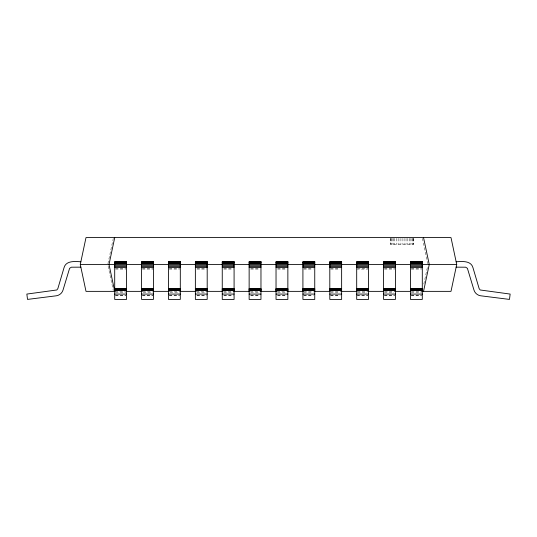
<?xml version="1.0" encoding="UTF-8"?>
<svg xmlns="http://www.w3.org/2000/svg" width="537" height="537" viewBox="0 0 537 537"><rect width="100%" height="100%" fill="white"/><g stroke="black" fill="none" stroke-linecap="round" stroke-linejoin="round"><path stroke-width="0.4" stroke-dasharray="2.69 2.01" d="M107.917 263.66L113.287 238.401M423.827 284.033L427.64 266.104M115.489 268.688L125.745 268.688M142.379 268.688L152.629 268.688M169.262 268.688L179.519 268.688M196.945 268.688L206.409 268.688M223.828 268.688L233.293 268.688M250.719 268.688L259.391 268.688M277.609 268.688L286.281 268.688M303.707 268.688L313.172 268.688M330.591 268.688L340.055 268.688M357.481 268.688L367.738 268.688M384.371 268.688L394.621 268.688M411.255 268.688L421.511 268.688M115.489 269.091L125.745 269.091M142.379 269.091L153.421 269.091M169.262 269.091L179.519 269.091M196.945 269.091L206.409 269.091M223.828 269.091L233.293 269.091M250.719 269.091L259.391 269.091M277.609 269.091L286.281 269.091M303.707 269.091L313.172 269.091M330.591 269.091L340.055 269.091M356.696 269.091L367.738 269.091M384.371 269.091L394.621 269.091M411.255 269.091L421.511 269.091M115.133 291.363L125.611 291.363M142.755 291.363L152.387 291.363M169.531 291.363L179.573 291.363M196.314 291.363L206.356 291.363M223.526 291.363L233.132 291.363M250.302 291.363L259.915 291.363M277.085 291.363L286.698 291.363M303.868 291.363L313.474 291.363M330.644 291.363L340.686 291.363M357.427 291.363L367.469 291.363M384.613 291.363L394.245 291.363M411.389 291.363L421.867 291.363M115.489 292.464L125.745 292.464M143.164 292.464L152.629 292.464M170.054 292.464L179.519 292.464M196.945 292.464L206.409 292.464M223.828 292.464L233.293 292.464M250.719 292.464L259.391 292.464M277.609 292.464L286.281 292.464M303.707 292.464L313.172 292.464M330.591 292.464L340.055 292.464M357.481 292.464L366.946 292.464M384.371 292.464L393.836 292.464M411.255 292.464L421.511 292.464M115.489 295.518L125.745 295.518M142.379 295.518L152.629 295.518M169.262 295.518L179.519 295.518M196.945 295.518L206.409 295.518M223.828 295.518L233.293 295.518M250.719 295.518L259.391 295.518M277.609 295.518L286.281 295.518M303.707 295.518L313.172 295.518M330.591 295.518L340.055 295.518M357.481 295.518L367.738 295.518M384.371 295.518L394.621 295.518M411.255 295.518L421.511 295.518M115.489 295.793L125.745 295.793M142.379 295.793L153.421 295.793M169.262 295.793L179.519 295.793M196.945 295.793L206.409 295.793M223.828 295.793L233.293 295.793M250.719 295.793L259.391 295.793M277.609 295.793L286.281 295.793M303.707 295.793L313.172 295.793M330.591 295.793L340.055 295.793M356.696 295.793L367.738 295.793M384.371 295.793L394.621 295.793M411.255 295.793L421.511 295.793M422.444 238.401L427.814 263.66M108.091 266.104L113.287 290.551M413.611 238.347L413.611 244.416L390.553 244.416L390.553 238.347M413.43 238.347L413.43 244.416M412.913 238.347L412.913 244.416M412.06 238.347L412.06 244.416M410.912 238.347L410.912 244.416M409.489 238.347L409.489 244.416M407.845 238.347L407.845 244.416M406.026 238.347L406.026 244.416M404.079 238.347L404.079 244.416M402.079 238.347L402.079 244.416M400.078 238.347L400.078 244.416M398.139 238.347L398.139 244.416M396.319 238.347L396.319 244.416M394.668 238.347L394.668 244.416M393.252 238.347L393.252 244.416M392.097 238.347L392.097 244.416M391.245 238.347L391.245 244.416M390.728 238.347L390.728 244.416"/><path stroke-width="0.81" d="M115.133 291.363L86.001 291.363L80.281 264.479L86.001 237.589L450.999 237.589L456.719 264.479L450.999 291.363L421.867 291.363M114.73 237.589L109.018 264.479L114.73 291.363M423.539 291.363L429.251 264.479L423.539 237.589M80.852 261.788C75.234 261.412 66.091 260.398 64.071 267.567L57.868 288.55L56.855 289.973L26.85 294.075L27.521 299.411L56.298 295.793C59.412 295.404 62.144 293.081 63.024 290.074L69.595 268.319L71.374 267.198L80.852 267.164M456.148 261.788C461.766 261.412 470.909 260.398 472.929 267.567L479.132 288.55L480.145 289.973L510.15 294.075L509.479 299.411L480.702 295.793C477.588 295.404 474.856 293.081 473.976 290.074L467.405 268.319L465.626 267.198L456.148 267.164M114.703 261.895L126.531 261.895M141.587 261.895L153.421 261.895M168.477 261.895L180.304 261.895M195.367 261.895L207.195 261.895M222.251 261.895L234.085 261.895M249.141 261.895L260.969 261.895M276.031 261.895L287.859 261.895M302.915 261.895L314.749 261.895M329.805 261.895L341.633 261.895M356.696 261.895L368.523 261.895M383.579 261.895L395.413 261.895M410.469 261.895L422.297 261.895M114.703 262.197L126.531 262.197M141.587 262.197L153.421 262.197M168.477 262.197L180.304 262.197M195.367 262.197L207.195 262.197M222.251 262.197L234.085 262.197M249.141 262.197L260.969 262.197M276.031 262.197L287.859 262.197M302.915 262.197L314.749 262.197M329.805 262.197L341.633 262.197M356.696 262.197L368.523 262.197M383.579 262.197L395.413 262.197M410.469 262.197L422.297 262.197M114.703 262.707L126.531 262.707M141.587 262.707L153.421 262.707M168.477 262.707L180.304 262.707M195.367 262.707L207.195 262.707M222.251 262.707L234.085 262.707M249.141 262.707L260.969 262.707M276.031 262.707L287.859 262.707M302.915 262.707L314.749 262.707M329.805 262.707L341.633 262.707M356.696 262.707L368.523 262.707M383.579 262.707L395.413 262.707M410.469 262.707L422.297 262.707M114.703 263.392L126.531 263.392M141.587 263.392L153.421 263.392M168.477 263.392L180.304 263.392M195.367 263.392L207.195 263.392M222.251 263.392L234.085 263.392M249.141 263.392L260.969 263.392M276.031 263.392L287.859 263.392M302.915 263.392L314.749 263.392M329.805 263.392L341.633 263.392M356.696 263.392L368.523 263.392M383.579 263.392L395.413 263.392M410.469 263.392L422.297 263.392M114.703 264.244L126.531 264.244M141.587 264.244L153.421 264.244M168.477 264.244L180.304 264.244M195.367 264.244L207.195 264.244M222.251 264.244L234.085 264.244M249.141 264.244L260.969 264.244M276.031 264.244L287.859 264.244M302.915 264.244L314.749 264.244M329.805 264.244L341.633 264.244M356.696 264.244L368.523 264.244M383.579 264.244L395.413 264.244M410.469 264.244L422.297 264.244M80.281 264.479L114.703 264.479M126.531 264.479L141.587 264.479M153.421 264.479L168.477 264.479M180.304 264.479L195.367 264.479M207.195 264.479L222.251 264.479M234.085 264.479L249.141 264.479M260.969 264.479L276.031 264.479M287.859 264.479L302.915 264.479M314.749 264.479L329.805 264.479M341.633 264.479L356.696 264.479M368.523 264.479L383.579 264.479M395.413 264.479L410.469 264.479M422.297 264.479L456.719 264.479M114.703 265.244L126.531 265.244M141.587 265.244L153.421 265.244M168.477 265.244L180.304 265.244M195.367 265.244L207.195 265.244M222.251 265.244L234.085 265.244M249.141 265.244L260.969 265.244M276.031 265.244L287.859 265.244M302.915 265.244L314.749 265.244M329.805 265.244L341.633 265.244M356.696 265.244L368.523 265.244M383.579 265.244L395.413 265.244M410.469 265.244L422.297 265.244M114.703 266.365L126.531 266.365M141.587 266.365L153.421 266.365M168.477 266.365L180.304 266.365M195.367 266.365L207.195 266.365M222.251 266.365L234.085 266.365M249.141 266.365L260.969 266.365M276.031 266.365L287.859 266.365M302.915 266.365L314.749 266.365M329.805 266.365L341.633 266.365M356.696 266.365L368.523 266.365M383.579 266.365L395.413 266.365M410.469 266.365L422.297 266.365M114.703 267.567L126.531 267.567M141.587 267.567L153.421 267.567M168.477 267.567L180.304 267.567M195.367 267.567L207.195 267.567M222.251 267.567L234.085 267.567M249.141 267.567L260.969 267.567M276.031 267.567L287.859 267.567M302.915 267.567L314.749 267.567M329.805 267.567L341.633 267.567M356.696 267.567L368.523 267.567M383.579 267.567L395.413 267.567M410.469 267.567L422.297 267.567M114.703 288.55L126.531 288.55M141.587 288.55L153.421 288.55M168.477 288.55L180.304 288.55M195.367 288.55L207.195 288.55M222.251 288.55L234.085 288.55M249.141 288.55L260.969 288.55M276.031 288.55L287.859 288.55M302.915 288.55L314.749 288.55M329.805 288.55L341.633 288.55M356.696 288.55L368.523 288.55M383.579 288.55L395.413 288.55M410.469 288.55L422.297 288.55M114.703 288.96L126.531 288.96M141.587 288.96L153.421 288.96M168.477 288.96L180.304 288.96M195.367 288.96L207.195 288.96M222.251 288.96L234.085 288.96M249.141 288.96L260.969 288.96M276.031 288.96L287.859 288.96M302.915 288.96L314.749 288.96M329.805 288.96L341.633 288.96M356.696 288.96L368.523 288.96M383.579 288.96L395.413 288.96M410.469 288.96L422.297 288.96M114.703 289.342L126.531 289.342M141.587 289.342L153.421 289.342M168.477 289.342L180.304 289.342M195.367 289.342L207.195 289.342M222.251 289.342L234.085 289.342M249.141 289.342L260.969 289.342M276.031 289.342L287.859 289.342M302.915 289.342L314.749 289.342M329.805 289.342L341.633 289.342M356.696 289.342L368.523 289.342M383.579 289.342L395.413 289.342M410.469 289.342L422.297 289.342M114.703 289.685L126.531 289.685M141.587 289.685L153.421 289.685M168.477 289.685L180.304 289.685M195.367 289.685L207.195 289.685M222.251 289.685L234.085 289.685M249.141 289.685L260.969 289.685M276.031 289.685L287.859 289.685M302.915 289.685L314.749 289.685M329.805 289.685L341.633 289.685M356.696 289.685L368.523 289.685M383.579 289.685L395.413 289.685M410.469 289.685L422.297 289.685M114.703 289.973L126.531 289.973M141.587 289.973L153.421 289.973M168.477 289.973L180.304 289.973M195.367 289.973L207.195 289.973M222.251 289.973L234.085 289.973M249.141 289.973L260.969 289.973M276.031 289.973L287.859 289.973M302.915 289.973L314.749 289.973M329.805 289.973L341.633 289.973M356.696 289.973L368.523 289.973M383.579 289.973L395.413 289.973M410.469 289.973L422.297 289.973M114.703 290.202L126.531 290.202M141.587 290.202L153.421 290.202M168.477 290.202L180.304 290.202M195.367 290.202L207.195 290.202M222.251 290.202L234.085 290.202M249.141 290.202L260.969 290.202M276.031 290.202L287.859 290.202M302.915 290.202L314.749 290.202M329.805 290.202L341.633 290.202M356.696 290.202L368.523 290.202M383.579 290.202L395.413 290.202M410.469 290.202L422.297 290.202M114.703 290.363L126.531 290.457M141.587 290.457L153.421 290.363M168.477 290.363L180.304 290.457M195.367 290.363L207.195 290.457M222.251 290.363L234.085 290.457M249.141 290.363L260.969 290.457M276.031 290.363L287.859 290.457M302.915 290.457L314.749 290.363M329.805 290.457L341.633 290.363M356.696 290.457L368.523 290.363M383.579 290.363L395.413 290.457M410.469 290.363L422.297 290.457M126.45 291.363L142.345 291.363M153.226 291.363L169.128 291.363M180.009 291.363L195.911 291.363M206.785 291.363L222.687 291.363M233.568 291.363L249.47 291.363M260.344 291.363L276.656 291.363M287.53 291.363L303.432 291.363M314.313 291.363L330.215 291.363M341.096 291.363L356.991 291.363M367.872 291.363L383.774 291.363M394.655 291.363L410.55 291.363M114.703 294.075L126.531 294.075M141.587 294.075L153.421 294.075M168.477 294.075L180.304 294.075M195.367 294.075L207.195 294.075M222.251 294.075L234.085 294.075M249.141 294.075L260.969 294.075M276.031 294.075L287.859 294.075M302.915 294.075L314.749 294.075M329.805 294.075L341.633 294.075M356.696 294.075L368.523 294.075M383.579 294.075L395.413 294.075M410.469 294.075L422.297 294.075M126.531 261.788L114.703 261.788L114.703 299.411L126.531 299.411L126.531 261.788M153.421 261.788L141.587 261.788L141.587 299.411L153.421 299.411L153.421 261.788M180.304 261.788L168.477 261.788L168.477 299.411L180.304 299.411L180.304 261.788M207.195 261.788L195.367 261.788L195.367 299.411L207.195 299.411L207.195 261.788M234.085 261.788L222.251 261.788L222.251 299.411L234.085 299.411L234.085 261.788M260.969 261.788L249.141 261.788L249.141 299.411L260.969 299.411L260.969 261.788M287.859 261.788L276.031 261.788L276.031 299.411L287.859 299.411L287.859 261.788M314.749 261.788L302.915 261.788L302.915 299.411L314.749 299.411L314.749 261.788M341.633 261.788L329.805 261.788L329.805 299.411L341.633 299.411L341.633 261.788M368.523 261.788L356.696 261.788L356.696 299.411L368.523 299.411L368.523 261.788M395.413 261.788L383.579 261.788L383.579 299.411L395.413 299.411L395.413 261.788M422.297 261.788L410.469 261.788L410.469 299.411L422.297 299.411L422.297 261.788"/></g></svg>
